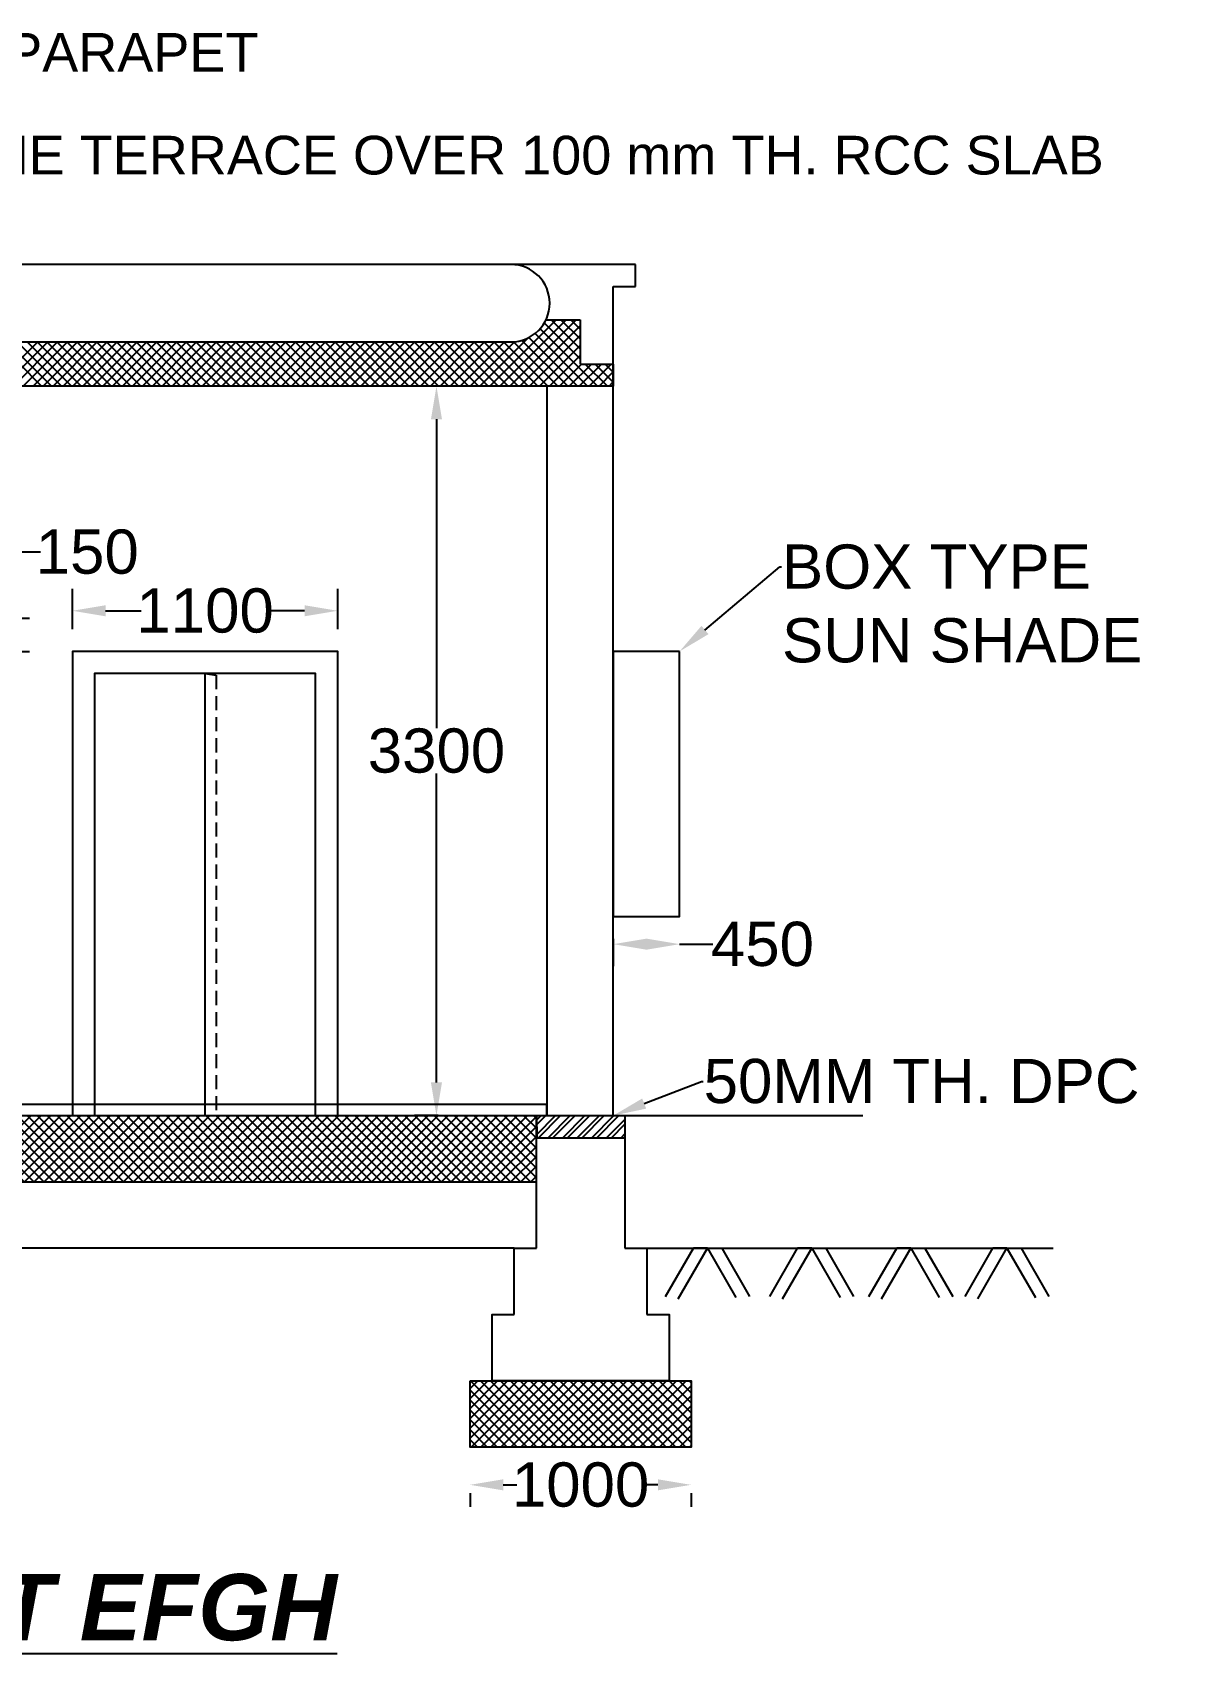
# Model space of a CAD drawing. Header units: millimetres. Extents: x -782 to 40789, y -5942 to 9964.
# Drawn here: x 17728 to 22926, y 1818 to 9152 of the extents above; entities that cross this region are included whole.
import ezdxf
from ezdxf import colors
from ezdxf.entities.mleader import LeaderData, LeaderLine
from ezdxf.math import Vec2, Vec3

# ---------------------------------------------------------------- set-up
doc = ezdxf.new("R2010")
doc.units = ezdxf.units.MM
doc.linetypes.add('HIDDEN', pattern=[9.525, 6.35, -3.175])
doc.styles.get("Standard").update_dxf_attribs({"font": 'arial.ttf'})
doc.dimstyles.new('ISO-25', dxfattribs={"dimtxt": 250, "dimasz": 250, "dimexe": 100, "dimexo": 100, "dimgap": 0, "dimtad": 0, "dimtih": 1, "dimtoh": 1, "dimtxsty": 'Standard', "dimcen": 2.5, "dimadec": 0, "dimazin": 0, "dimtfac": 1, "dimtmove": 0, "dimatfit": 3, "dimfxl": 1, "dimarcsym": 0})

# ---------------------------------------------------------------- blocks, each defined once
blk = doc.blocks.new('*D4')
at = {"color": 0, "lineweight": -2, "transparency": 16777216}
for p, q in [((17909.2, 6452), (17909.2, 6635.7)), ((19109.2, 6452), (19109.2, 6635.7)), ((18059.2, 6535.7), (18220.3, 6535.7)), ((18959.2, 6535.7), (18798.1, 6535.7))]:
    blk.add_line(p, q, dxfattribs=at)
at = {"color": 0, "transparency": 16777216}
for points in [[(18059.2, 6560.7), (18059.2, 6510.7), (17909.2, 6535.7)], [(18959.2, 6560.7), (18959.2, 6510.7), (19109.2, 6535.7)]]:
    blk.add_solid(points, dxfattribs=at)
at = {"layer": 'Defpoints', "color": 0, "transparency": 16777216}
for p in [(19109.2, 6535.7), (17909.2, 6352), (19109.2, 6352)]:
    blk.add_point(p, dxfattribs=at)
at = {"color": 0, "transparency": 16777216, "insert": (18509.2, 6535.7), "char_height": 200, "attachment_point": 5}
blk.add_mtext('1100', dxfattribs=at)
blk = doc.blocks.new('*D9')
at = {"color": 0, "lineweight": -2, "transparency": 16777216}
for p, q in [((17615, 6652), (17615, 6802)), ((17615, 6802), (17765, 6802)), ((17605.4, 6502), (17715, 6502)), ((17615, 6352), (17615, 6502)), ((17605.4, 6352), (17715, 6352)), ((17615, 6202), (17615, 6052))]:
    blk.add_line(p, q, dxfattribs=at)
at = {"color": 0, "transparency": 16777216}
for points in [[(17590, 6652), (17640, 6652), (17615, 6502)], [(17590, 6202), (17640, 6202), (17615, 6352)]]:
    blk.add_solid(points, dxfattribs=at)
at = {"layer": 'Defpoints', "color": 0, "transparency": 16777216}
for p in [(17505.4, 6502), (17615, 6502), (17505.4, 6352)]:
    blk.add_point(p, dxfattribs=at)
at = {"color": 0, "transparency": 16777216, "insert": (17976.2, 6802), "char_height": 200, "attachment_point": 5}
blk.add_mtext('150', dxfattribs=at)
blk = doc.blocks.new('*D10')
at = {"color": 0, "lineweight": -2, "transparency": 16777216}
for p, q in [((19562.6, 7552), (19455.6, 7552)), ((19555.6, 7402), (19555.6, 6004.2)), ((19555.6, 4402), (19555.6, 5799.9)), ((19562.6, 4252), (19455.6, 4252))]:
    blk.add_line(p, q, dxfattribs=at)
at = {"color": 0, "transparency": 16777216}
for points in [[(19530.6, 7402), (19580.6, 7402), (19555.6, 7552)], [(19530.6, 4402), (19580.6, 4402), (19555.6, 4252)]]:
    blk.add_solid(points, dxfattribs=at)
at = {"layer": 'Defpoints', "color": 0, "transparency": 16777216}
for p in [(19662.6, 7552), (19555.6, 4252), (19662.6, 4252)]:
    blk.add_point(p, dxfattribs=at)
at = {"color": 0, "transparency": 16777216, "insert": (19555.6, 5902), "char_height": 200, "attachment_point": 5}
blk.add_mtext('3300', dxfattribs=at)
blk = doc.blocks.new('*D11')
at = {"color": 0, "lineweight": -2, "transparency": 16777216}
for p, q in [((20355.4, 5052), (20355.4, 4927.4)), ((20655.4, 5027.4), (20805.4, 5027.4))]:
    blk.add_line(p, q, dxfattribs=at)
at = {"color": 0, "transparency": 16777216}
for points in [[(20505.4, 5052.4), (20505.4, 5002.4), (20355.4, 5027.4)], [(20505.4, 5052.4), (20505.4, 5002.4), (20655.4, 5027.4)]]:
    blk.add_solid(points, dxfattribs=at)
at = {"layer": 'Defpoints', "color": 0, "transparency": 16777216}
for p in [(20355.4, 5152), (20655.4, 5027.4), (20655.4, 5027.4)]:
    blk.add_point(p, dxfattribs=at)
at = {"color": 0, "transparency": 16777216, "insert": (21030, 5027.4), "char_height": 200, "attachment_point": 5}
blk.add_mtext('450', dxfattribs=at)
blk = doc.blocks.new('*D14')
at = {"color": 0, "lineweight": -2, "transparency": 16777216}
for p, q in [((19857.5, 2581.5), (19918.6, 2581.5)), ((20557.5, 2581.5), (20496.4, 2581.5)), ((19707.5, 2543.7), (19707.5, 2481.5)), ((20707.5, 2543.7), (20707.5, 2481.5))]:
    blk.add_line(p, q, dxfattribs=at)
at = {"color": 0, "transparency": 16777216}
for points in [[(19857.5, 2606.5), (19857.5, 2556.5), (19707.5, 2581.5)], [(20557.5, 2606.5), (20557.5, 2556.5), (20707.5, 2581.5)]]:
    blk.add_solid(points, dxfattribs=at)
at = {"layer": 'Defpoints', "color": 0, "transparency": 16777216}
for p in [(19707.5, 2643.7), (20707.5, 2643.7), (20707.5, 2581.5)]:
    blk.add_point(p, dxfattribs=at)
at = {"color": 0, "transparency": 16777216, "insert": (20207.5, 2581.5), "char_height": 200, "attachment_point": 5}
blk.add_mtext('1000', dxfattribs=at)

msp = doc.modelspace()

# ---------------------------------------------------------------- hatches: boundary and pattern name
h = msp.add_hatch()
h.set_pattern_fill('ANSI37', color=256, scale=10)
h.paths.add_polyline_path([(20007.47, 4252.045), (17104.292, 4252.045), (17104.292, 3952.045), (20007.47, 3952.045)])
h.paths.add_polyline_path([(16704.292, 4252.045), (14405.417, 4252.045), (14405.417, 3952.045), (16704.292, 3952.045)])
h = msp.add_hatch()
h.set_pattern_fill('ANSI32', color=256, scale=4.9)
h.set_pattern_definition([(45, (6290.414, -245.427), (-33.00244, 33.00244), []), (45, (6312.416, -245.427), (-33.00244, 33.00244), [])])
h.paths.add_polyline_path([(20007.47, 4252.045), (20009.581, 4152.067), (20407.47, 4152.067), (20407.47, 4252.045)])

# ---------------------------------------------------------------- linework, layer by layer
for p, q in [((20455.417, 8102.045), (14055.417, 8102.045)), ((20455.417, 8002.045), (20455.417, 8102.045)), ((20355.417, 7552.045), (20355.417, 8002.045)), ((20355.417, 8002.045), (20455.417, 8002.045)), ((20055.417, 7852.045), (20205.417, 7852.045)), ((20205.417, 7852.045), (20205.417, 7652.045)), ((14486.023, 7752.045), (19892.865, 7752.045)), ((20205.417, 7652.045), (20355.417, 7652.045)), ((20355.417, 7652.045), (20355.417, 7552.045)), ((20355.417, 7552.045), (14055.417, 7552.045)), ((20055.417, 7552.045), (20055.417, 4252.045)), ((20355.417, 7552.045), (20155.417, 7552.045)), ((20355.417, 4252.045), (20355.417, 7552.045)), ((18509.17, 4252.045), (18509.17, 6252.045)), ((18509.17, 6252.045), (18558.581, 6244.393)), ((18509.17, 4252.045), (18509.17, 5917.181)), ((20055.417, 4302.045), (14355.417, 4302.045)), ((20055.417, 4252.045), (20055.417, 4302.045)), ((14055.417, 4252.045), (20355.417, 4252.045)), ((20007.47, 4252.045), (20009.581, 4152.067)), ((20407.47, 4252.045), (21483.717, 4252.045)), ((20009.581, 4152.067), (20407.47, 4152.067)), ((17104.292, 3952.045), (20007.47, 3952.045)), ((17104.292, 3952.045), (20007.47, 3952.045)), ((19907.47, 3652.045), (17204.292, 3652.045)), ((20407.47, 3652.045), (22345.375, 3652.045)), ((20781.797, 3652.045), (20717.958, 3652.045)), ((20717.958, 3652.045), (20845.636, 3652.045)), ((21252.795, 3652.045), (21188.956, 3652.045)), ((21188.956, 3652.045), (21316.634, 3652.045)), ((21701.364, 3652.045), (21637.525, 3652.045)), ((21637.525, 3652.045), (21765.203, 3652.045)), ((22135.915, 3652.045), (22072.076, 3652.045)), ((22072.076, 3652.045), (22199.754, 3652.045))]:
    msp.add_line(p, q)
at = {"linetype": 'Continuous'}
for p, q in [((19797.348, 7552.045), (20097.348, 7852.045)), ((19842.25, 7552.045), (20142.25, 7852.045)), ((19887.151, 7552.045), (20187.151, 7852.045)), ((20049.593, 7849.19), (20052.447, 7852.045)), ((20205.417, 7720.421), (20073.793, 7852.045)), ((20205.417, 7765.322), (20118.694, 7852.045)), ((20205.417, 7810.223), (20163.596, 7852.045)), ((19932.052, 7552.045), (20205.417, 7825.409)), ((19976.954, 7552.045), (20205.417, 7780.508)), ((20239.089, 7552.045), (20001.381, 7789.753)), ((20283.991, 7552.045), (20024.408, 7811.627)), ((20205.417, 7675.52), (20043.301, 7837.636)), ((17552.284, 7552.045), (17752.284, 7752.045)), ((17769.519, 7552.045), (17569.519, 7752.045)), ((17597.186, 7552.045), (17797.186, 7752.045)), ((17814.42, 7552.045), (17614.42, 7752.045)), ((17642.087, 7552.045), (17842.087, 7752.045)), ((17859.321, 7552.045), (17659.321, 7752.045)), ((17686.988, 7552.045), (17886.988, 7752.045)), ((17904.223, 7552.045), (17704.223, 7752.045)), ((17731.89, 7552.045), (17931.89, 7752.045)), ((17949.124, 7552.045), (17749.124, 7752.045)), ((17776.791, 7552.045), (17976.791, 7752.045)), ((17994.025, 7552.045), (17794.025, 7752.045)), ((17821.692, 7552.045), (18021.692, 7752.045)), ((18038.927, 7552.045), (17838.927, 7752.045)), ((17866.593, 7552.045), (18066.593, 7752.045)), ((18083.828, 7552.045), (17883.828, 7752.045)), ((17911.495, 7552.045), (18111.495, 7752.045)), ((18128.729, 7552.045), (17928.729, 7752.045)), ((17956.396, 7552.045), (18156.396, 7752.045)), ((18173.63, 7552.045), (17973.63, 7752.045)), ((18001.297, 7552.045), (18201.297, 7752.045)), ((18218.532, 7552.045), (18018.532, 7752.045)), ((18046.198, 7552.045), (18246.198, 7752.045)), ((18263.433, 7552.045), (18063.433, 7752.045)), ((18091.1, 7552.045), (18291.1, 7752.045)), ((18308.334, 7552.045), (18108.334, 7752.045)), ((18136.001, 7552.045), (18336.001, 7752.045)), ((18353.235, 7552.045), (18153.235, 7752.045)), ((18180.902, 7552.045), (18380.902, 7752.045)), ((18398.137, 7552.045), (18198.137, 7752.045)), ((18225.804, 7552.045), (18425.804, 7752.045)), ((18443.038, 7552.045), (18243.038, 7752.045)), ((18270.705, 7552.045), (18470.705, 7752.045)), ((18487.939, 7552.045), (18287.939, 7752.045)), ((18315.606, 7552.045), (18515.606, 7752.045)), ((18532.841, 7552.045), (18332.841, 7752.045)), ((18360.507, 7552.045), (18560.507, 7752.045)), ((18577.742, 7552.045), (18377.742, 7752.045)), ((18405.409, 7552.045), (18605.409, 7752.045)), ((18622.643, 7552.045), (18422.643, 7752.045)), ((18450.31, 7552.045), (18650.31, 7752.045)), ((18667.544, 7552.045), (18467.544, 7752.045)), ((18495.211, 7552.045), (18695.211, 7752.045)), ((18712.446, 7552.045), (18512.446, 7752.045)), ((18540.113, 7552.045), (18740.113, 7752.045)), ((18757.347, 7552.045), (18557.347, 7752.045)), ((18585.014, 7552.045), (18785.014, 7752.045)), ((18802.248, 7552.045), (18602.248, 7752.045)), ((18629.915, 7552.045), (18829.915, 7752.045)), ((18847.15, 7552.045), (18647.15, 7752.045)), ((18674.816, 7552.045), (18874.816, 7752.045)), ((18892.051, 7552.045), (18692.051, 7752.045)), ((18719.718, 7552.045), (18919.718, 7752.045)), ((18936.952, 7552.045), (18736.952, 7752.045)), ((18764.619, 7552.045), (18964.619, 7752.045)), ((18981.853, 7552.045), (18781.853, 7752.045)), ((18809.52, 7552.045), (19009.52, 7752.045)), ((19026.755, 7552.045), (18826.755, 7752.045)), ((18854.422, 7552.045), (19054.422, 7752.045)), ((19071.656, 7552.045), (18871.656, 7752.045)), ((18899.323, 7552.045), (19099.323, 7752.045)), ((19116.557, 7552.045), (18916.557, 7752.045)), ((18944.224, 7552.045), (19144.224, 7752.045)), ((19161.459, 7552.045), (18961.459, 7752.045)), ((18989.125, 7552.045), (19189.125, 7752.045)), ((19206.36, 7552.045), (19006.36, 7752.045)), ((19034.027, 7552.045), (19234.027, 7752.045)), ((19251.261, 7552.045), (19051.261, 7752.045)), ((19078.928, 7552.045), (19278.928, 7752.045)), ((19296.162, 7552.045), (19096.162, 7752.045)), ((19123.829, 7552.045), (19323.829, 7752.045)), ((19341.064, 7552.045), (19141.064, 7752.045)), ((19168.731, 7552.045), (19368.731, 7752.045)), ((19385.965, 7552.045), (19185.965, 7752.045)), ((19213.632, 7552.045), (19413.632, 7752.045)), ((19430.866, 7552.045), (19230.866, 7752.045)), ((19258.533, 7552.045), (19458.533, 7752.045)), ((19475.768, 7552.045), (19275.768, 7752.045)), ((19303.434, 7552.045), (19503.434, 7752.045)), ((19520.669, 7552.045), (19320.669, 7752.045)), ((19348.336, 7552.045), (19548.336, 7752.045)), ((19565.57, 7552.045), (19365.57, 7752.045)), ((19393.237, 7552.045), (19593.237, 7752.045)), ((19610.471, 7552.045), (19410.471, 7752.045)), ((19438.138, 7552.045), (19638.138, 7752.045)), ((19655.373, 7552.045), (19455.373, 7752.045)), ((19483.039, 7552.045), (19683.039, 7752.045)), ((19700.274, 7552.045), (19500.274, 7752.045)), ((19527.941, 7552.045), (19727.941, 7752.045)), ((19745.175, 7552.045), (19545.175, 7752.045)), ((19572.842, 7552.045), (19772.842, 7752.045)), ((19790.076, 7552.045), (19590.076, 7752.045)), ((19617.743, 7552.045), (19817.743, 7752.045)), ((19834.978, 7552.045), (19634.978, 7752.045)), ((19662.645, 7552.045), (19862.645, 7752.045)), ((19879.879, 7552.045), (19679.879, 7752.045)), ((19707.546, 7552.045), (19908.221, 7752.72)), ((19924.78, 7552.045), (19724.78, 7752.045)), ((19752.447, 7552.045), (19970.719, 7770.317)), ((19969.682, 7552.045), (19769.682, 7752.045)), ((20014.583, 7552.045), (19814.583, 7752.045)), ((20059.484, 7552.045), (19859.484, 7752.045)), ((20104.385, 7552.045), (19904.029, 7752.401)), ((20149.287, 7552.045), (19942.191, 7759.14)), ((20194.188, 7552.045), (19974.159, 7772.073)), ((20021.855, 7552.045), (20205.417, 7735.607)), ((20066.756, 7552.045), (20205.417, 7690.706)), ((20111.657, 7552.045), (20211.657, 7652.045)), ((20156.559, 7552.045), (20256.559, 7652.045)), ((20201.46, 7552.045), (20301.46, 7652.045)), ((20328.892, 7552.045), (20228.892, 7652.045)), ((20246.361, 7552.045), (20346.361, 7652.045)), ((20355.417, 7570.421), (20273.793, 7652.045)), ((20355.417, 7615.322), (20318.694, 7652.045)), ((20291.263, 7552.045), (20355.417, 7616.199)), ((20336.164, 7552.045), (20355.417, 7571.298)), ((19707.47, 3016.94), (19742.575, 3052.045)), ((19707.47, 2972.038), (19787.476, 3052.045)), ((19707.47, 2927.137), (19832.378, 3052.045)), ((19707.47, 2882.236), (19877.279, 3052.045)), ((19707.47, 2837.335), (19922.18, 3052.045)), ((19707.47, 2792.433), (19967.082, 3052.045)), ((19965.245, 2752.045), (19707.47, 3009.819)), ((20010.146, 2752.045), (19710.146, 3052.045)), ((19711.983, 2752.045), (20011.983, 3052.045)), ((20055.047, 2752.045), (19755.047, 3052.045)), ((19756.884, 2752.045), (20056.884, 3052.045)), ((20099.948, 2752.045), (19799.948, 3052.045)), ((19801.785, 2752.045), (20101.785, 3052.045)), ((20144.85, 2752.045), (19844.85, 3052.045)), ((19846.687, 2752.045), (20146.687, 3052.045)), ((20189.751, 2752.045), (19889.751, 3052.045)), ((19891.588, 2752.045), (20191.588, 3052.045)), ((20234.652, 2752.045), (19934.652, 3052.045)), ((19936.489, 2752.045), (20236.489, 3052.045)), ((20279.554, 2752.045), (19979.554, 3052.045)), ((19981.391, 2752.045), (20281.391, 3052.045)), ((20324.455, 2752.045), (20024.455, 3052.045)), ((20026.292, 2752.045), (20326.292, 3052.045)), ((20369.356, 2752.045), (20069.356, 3052.045)), ((20071.193, 2752.045), (20371.193, 3052.045)), ((20414.257, 2752.045), (20114.257, 3052.045)), ((20116.094, 2752.045), (20416.094, 3052.045)), ((20459.159, 2752.045), (20159.159, 3052.045)), ((20160.996, 2752.045), (20460.996, 3052.045)), ((20504.06, 2752.045), (20204.06, 3052.045)), ((20205.897, 2752.045), (20505.897, 3052.045)), ((20548.961, 2752.045), (20248.961, 3052.045)), ((20250.798, 2752.045), (20550.798, 3052.045)), ((20593.862, 2752.045), (20293.862, 3052.045)), ((20295.7, 2752.045), (20595.7, 3052.045)), ((20638.764, 2752.045), (20338.764, 3052.045)), ((20340.601, 2752.045), (20640.601, 3052.045)), ((20683.665, 2752.045), (20383.665, 3052.045)), ((20385.502, 2752.045), (20685.502, 3052.045)), ((20707.47, 2773.141), (20428.566, 3052.045)), ((20430.403, 2752.045), (20707.47, 3029.112)), ((20707.47, 2818.042), (20473.468, 3052.045)), ((20707.47, 2862.943), (20518.369, 3052.045)), ((20707.47, 2907.845), (20563.27, 3052.045)), ((20707.47, 2952.746), (20608.171, 3052.045)), ((20707.47, 2997.647), (20653.073, 3052.045)), ((20707.47, 3042.548), (20697.974, 3052.045)), ((19920.343, 2752.045), (19707.47, 2964.918)), ((20475.305, 2752.045), (20707.47, 2984.21)), ((20520.206, 2752.045), (20707.47, 2939.309)), ((19875.442, 2752.045), (19707.47, 2920.016)), ((19830.541, 2752.045), (19707.47, 2875.115)), ((20565.107, 2752.045), (20707.47, 2894.408)), ((19785.639, 2752.045), (19707.47, 2830.214)), ((20610.009, 2752.045), (20707.47, 2849.506)), ((20654.91, 2752.045), (20707.47, 2804.605)), ((19740.738, 2752.045), (19707.47, 2785.313)), ((20699.811, 2752.045), (20707.47, 2759.704))]:
    msp.add_line(p, q, dxfattribs=at)
at = {"linetype": 'HIDDEN', "ltscale": 10}
msp.add_line((18558.581, 6244.393), (18558.581, 4252.045), dxfattribs=at)
for points in [[(17909.17, 4252.045), (19109.17, 4252.045), (19109.17, 6352.045), (17909.17, 6352.045)], [(20655.417, 6352.045), (20355.417, 6352.045), (20355.417, 5152.045), (20655.417, 5152.045)], [(19707.47, 3052.045), (20707.47, 3052.045), (20707.47, 2752.045), (19707.47, 2752.045)]]:
    msp.add_lwpolyline(points, close=True)
for points in [[(19009.17, 4252.045), (19009.17, 6252.045), (18009.17, 6252.045), (18009.17, 4252.045)], [(20007.47, 3652.045), (20007.47, 4252.045), (20407.47, 4252.045), (20407.47, 3652.045)], [(19907.47, 3352.045), (19907.47, 3652.045), (20007.47, 3652.045)], [(20407.47, 3652.045), (20507.47, 3652.045), (20507.47, 3352.045)], [(20592.159, 3434.154), (20717.958, 3652.045)], [(20649.407, 3422.738), (20781.797, 3652.045), (20910.343, 3429.397)], [(20845.636, 3652.045), (20971.436, 3434.154)], [(21063.156, 3434.154), (21188.956, 3652.045)], [(21120.404, 3422.738), (21252.795, 3652.045), (21381.341, 3429.397)], [(21316.634, 3652.045), (21442.433, 3434.154)], [(21511.725, 3434.154), (21637.525, 3652.045)], [(21568.973, 3422.738), (21701.364, 3652.045), (21829.909, 3429.397)], [(21765.203, 3652.045), (21891.002, 3434.154)], [(21946.276, 3434.154), (22072.076, 3652.045)], [(22003.524, 3422.738), (22135.915, 3652.045), (22264.461, 3429.397)], [(22199.754, 3652.045), (22325.553, 3434.154)], [(20507.47, 3352.045), (20607.47, 3352.045), (20607.47, 3052.045), (19807.47, 3052.045), (19807.47, 3352.045), (19907.47, 3352.045)]]:
    msp.add_lwpolyline(points)
msp.add_arc((19892.865, 7927.045), 175, 270, 90)

# ---------------------------------------------------------------- texts
at = {"attachment_point": 1}
for s, width, heights, insert, char_height in [('450mm HIGH PARAPET', 5143.37225, [0], (16047.436, 9149.529), 175), ('100mm TH. LIME TERRACE OVER 100 mm TH. RCC SLAB', 7668.56157, [548.78], (15958.947, 8684.469), 175), ('{\\fArial|b1|i1|c0|p34;\\LSECTION AT EFGH}', 5154.87213, [1036.543], (15287.941, 2178.123), 300)]:
    msp.add_mtext_dynamic_manual_height_columns(s, width=width, gutter_width=1500, heights=heights, dxfattribs=dict(at, insert=insert, char_height=char_height))

# ---------------------------------------------------------------- dimensions: what is measured, and where the dimension line sits
for base, p1, p2, picture, middle in [((19555.644, 4252.045), (19662.645, 7552.045), (19662.645, 4252.045), '*D10', (19555.644, 5902.045)), ((17614.988, 6502.045), (17505.417, 6352.045), (17505.417, 6502.045), '*D9', (17976.174, 6802.045))]:
    dim = msp.add_linear_dim(base=base, p1=p1, p2=p2, angle=90, dimstyle='ISO-25', override={"dimtxt": 200, "dimasz": 150})
    dim.commit()
    dim.dimension.update_dxf_attribs({"geometry": picture, "text_midpoint": middle})
for base, p1, p2, text, picture, middle in [((19109.17, 6535.716), (17909.17, 6352.045), (19109.17, 6352.045), '1100', '*D4', (18509.17, 6535.716)), ((20655.417, 5027.357), (20355.417, 5152.045), (20655.417, 5027.357), '450', '*D11', (21030.042, 5027.357))]:
    dim = msp.add_linear_dim(base=base, p1=p1, p2=p2, text=text, dimstyle='ISO-25', override={"dimtxt": 200, "dimasz": 150})
    dim.commit()
    dim.dimension.update_dxf_attribs({"geometry": picture, "text_midpoint": middle})
dim = msp.add_linear_dim(base=(20707.47, 2581.471), p1=(19707.47, 2643.693), p2=(20707.47, 2643.693), dimstyle='ISO-25', override={"dimtxt": 200, "dimasz": 150})
dim.commit()
dim.dimension.update_dxf_attribs({"geometry": '*D14', "text_midpoint": (20207.47, 2581.471)})

# ---------------------------------------------------------------- leaders
ml = msp.add_multileader_mtext('Standard')
ml.set_content('BOX TYPE SUN SHADE', color=256)
ml.set_leader_properties()
ml.build(insert=Vec2(0, 0))
ml.multileader.update_dxf_attribs({"arrow_head_size": 150})
ctx = ml.context
ctx.base_point, ctx.char_height, ctx.arrow_head_size, ctx.plane_origin = Vec3(21116.466, 6733.96), 200, 150, Vec3(20655.417, 6352.045)
notes = []
notes.append((ctx, [(0, (1, 1, 0), (21108.466, 6733.96), (1, 0), 8, [(0, [(20655.417, 6352.045)], 0, [])])]))
ctx.mtext.insert, ctx.mtext.width, ctx.mtext.flow_direction = Vec3(21118.466, 6835.665), 1807.20202, 5
ml = msp.add_multileader_mtext('Standard')
ml.set_content('50MM TH. DPC', color=256)
ml.set_leader_properties()
ml.build(insert=Vec2(0, 0))
ml.multileader.update_dxf_attribs({"arrow_head_size": 150})
ctx = ml.context
ctx.base_point, ctx.char_height, ctx.arrow_head_size, ctx.plane_origin = Vec3(20762.082, 4406.774), 200, 150, Vec3(20355.417, 4252.045)
notes.append((ctx, [(0, (1, 1, 0), (20754.082, 4406.774), (1, 0), 8, [(0, [(20355.417, 4252.045)], 0, [])])]))
ctx.mtext.insert, ctx.mtext.flow_direction = Vec3(20764.082, 4508.48), 5
for ctx, leaders in notes:
    for number, flags, end, landing, length, lines in leaders:
        leader = LeaderData()
        leader.index, (leader.has_last_leader_line, leader.has_dogleg_vector, leader.attachment_direction) = number, flags
        leader.last_leader_point, leader.dogleg_vector, leader.dogleg_length = Vec3(end), Vec3(landing), length
        for number, points, colour, breaks in lines:
            line = LeaderLine()
            line.index, line.vertices, line.color, line.breaks = number, Vec3.list(points), colors.encode_raw_color(colour), breaks
            leader.lines.append(line)
        ctx.leaders.append(leader)

doc.saveas('drawing.dxf')
